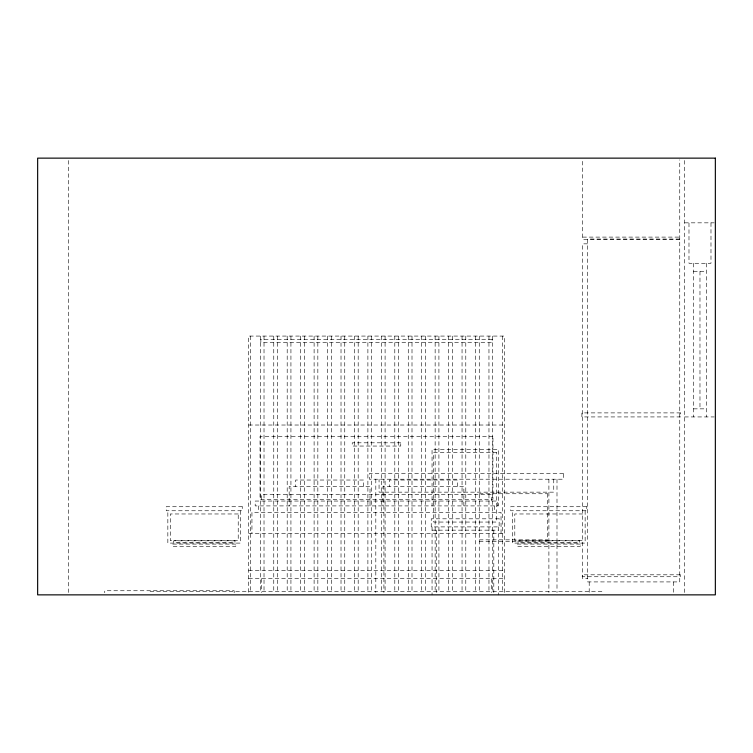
<?xml version="1.0" encoding="UTF-8"?>
<svg xmlns="http://www.w3.org/2000/svg" width="753" height="753" viewBox="0 0 753 753"><rect width="100%" height="100%" fill="white"/><g stroke="black" fill="none" stroke-linecap="round" stroke-linejoin="round"><path stroke-width="0.56" stroke-dasharray="3.77 2.82" d="M684.618 222.841L714.211 222.841M582.709 237.101L679.752 237.101M679.752 239.03L587.556 239.03L587.556 581.918L679.752 581.918L679.752 159.777M679.752 239.36L582.709 239.36L582.709 159.777M587.556 243.84L582.709 243.84L582.709 578.671L587.556 578.671M693.513 271.362L706.455 271.362M693.513 408.851L706.455 408.851M684.618 416.936L714.211 416.936M248.697 425.021L504.284 425.021M479.341 493.752L547.299 493.752M582.709 513.97L514.798 513.97L514.798 540.673L582.709 540.673M432.053 530.15L498.364 530.15M248.697 533.359L504.284 533.359M479.341 539.845L547.299 539.845M479.341 541.492L547.299 541.492L547.299 492.151M248.697 570.576L504.284 570.576M248.697 578.671L504.284 578.671M150.054 591.623L602.965 591.623M710.983 222.841L710.983 263.277L688.986 263.277L688.986 222.841M706.455 263.277L706.455 416.936M699.979 271.362L699.979 408.851M693.513 263.277L693.513 416.936M684.618 160.493L684.618 592.507M673.304 581.918L673.304 592.507M589.204 581.918L589.204 592.507M585.137 510.76L585.137 543.092L512.379 543.092L512.379 510.76M556.994 479.209L556.994 592.526M553.747 479.209L553.747 492.151L379.06 492.151L379.06 479.209M548.899 479.209L548.899 592.526M504.284 592.517L504.284 336.073L248.697 336.073L248.697 592.517M502.392 336.073L502.392 592.507M501.037 533.397L501.037 512.379L251.944 512.379L251.944 533.397M498.364 526.902L498.364 594.861M497.789 505.912L497.789 501.046L255.192 501.046L255.192 505.912L498.364 505.912L498.364 449.296L432.053 449.296L432.053 505.912M494.57 505.912L494.57 512.379M493.808 530.15L493.808 592.507M492.697 336.073L492.697 592.507M491.323 501.046L491.323 494.57L261.658 494.57L261.658 501.046M491.342 578.671L491.342 592.545M488.961 336.073L488.961 592.507M479.266 336.073L479.266 592.507M475.519 336.073L475.519 592.507M465.787 336.073L465.787 592.507M463.857 505.912L463.857 486.504L382.957 486.504L382.957 505.912M462.05 336.073L462.05 592.507M457.382 486.504L457.382 480.028L389.433 480.028L389.433 486.504M452.355 336.073L452.355 592.507M448.609 336.073L448.609 592.507M438.914 336.073L438.914 592.507M436.58 530.15L436.58 592.507M435.14 336.073L435.14 592.507M432.053 526.902L432.053 594.861M425.445 336.073L425.445 592.507M421.708 336.073L421.708 592.507M412.004 336.073L412.004 592.507M408.267 336.073L408.267 592.507M398.535 336.073L398.535 592.507M394.798 336.073L394.798 592.507M385.094 336.073L385.094 592.507M383.908 479.209L383.908 592.526M381.357 336.073L381.357 592.507M375.813 479.209L375.813 592.526M371.662 336.073L371.662 592.507M370.024 505.912L370.024 486.504L289.171 486.504L289.171 505.912M367.888 336.073L367.888 592.507M363.548 486.504L363.548 480.028L295.637 480.028L295.637 486.504M358.183 336.073L358.183 592.507M354.447 336.073L354.447 592.507M344.752 336.073L344.752 592.507M341.015 336.073L341.015 592.507M331.282 336.073L331.282 592.507M327.536 336.073L327.536 592.507M317.841 336.073L317.841 592.507M314.105 336.073L314.105 592.507M304.41 336.073L304.41 592.507M300.626 336.073L300.626 592.507M290.931 336.073L290.931 592.507M287.194 336.073L287.194 592.507M277.499 336.073L277.499 592.507M273.763 336.073L273.763 592.507M264.021 336.073L264.021 592.507M261.639 578.671L261.639 592.545M260.284 336.073L260.284 592.507M258.411 505.912L258.411 512.379M250.589 336.073L250.589 592.507M240.649 510.76L240.649 543.092L167.844 543.092L167.844 510.76M234.164 592.809L234.164 590.747L104.752 590.747L104.752 592.809M68.382 160.493L68.382 592.507M492.161 339.274L260.858 339.274L260.858 342.521L492.161 342.521L492.161 339.274M680.571 412.898L581.89 412.898L581.89 416.927L680.571 416.927L680.571 412.898M492.942 436.354L260.039 436.354L260.039 499.418L492.942 499.418L492.942 436.354M400.747 442.811L352.235 442.811L352.235 446.049L400.747 446.049L400.747 442.811M496.726 452.506L433.662 452.506L433.662 522.055L496.726 522.055L496.726 452.506M563.442 473.543L369.365 473.543L369.365 479.209L563.442 479.209L563.442 473.543M242.25 506.731L166.244 506.731L166.244 510.76L242.25 510.76L242.25 506.731M586.775 506.731L510.732 506.731L510.732 510.76L586.775 510.76L586.775 506.731M238.221 513.97L170.272 513.97L170.272 540.673L238.221 540.673L238.221 513.97M499.145 518.817L431.234 518.817L431.234 526.902L499.145 526.902L499.145 518.817M234.974 540.833L173.519 540.833L173.519 542.762L234.974 542.762L234.974 540.833M579.509 540.833L518.045 540.833L518.045 542.762L579.509 542.762L579.509 540.833M235.802 544.08L172.691 544.08L172.691 546.339L235.802 546.339L235.802 544.08M580.29 544.08L517.226 544.08L517.226 546.339L580.29 546.339L580.29 544.08M680.241 574.812L582.22 574.812L582.22 576.742L680.241 576.742L680.241 574.812"/><path stroke-width="1.13" d="M715.35 158.139L37.65 158.139L37.65 594.861L715.35 594.861L715.35 158.139"/></g></svg>
